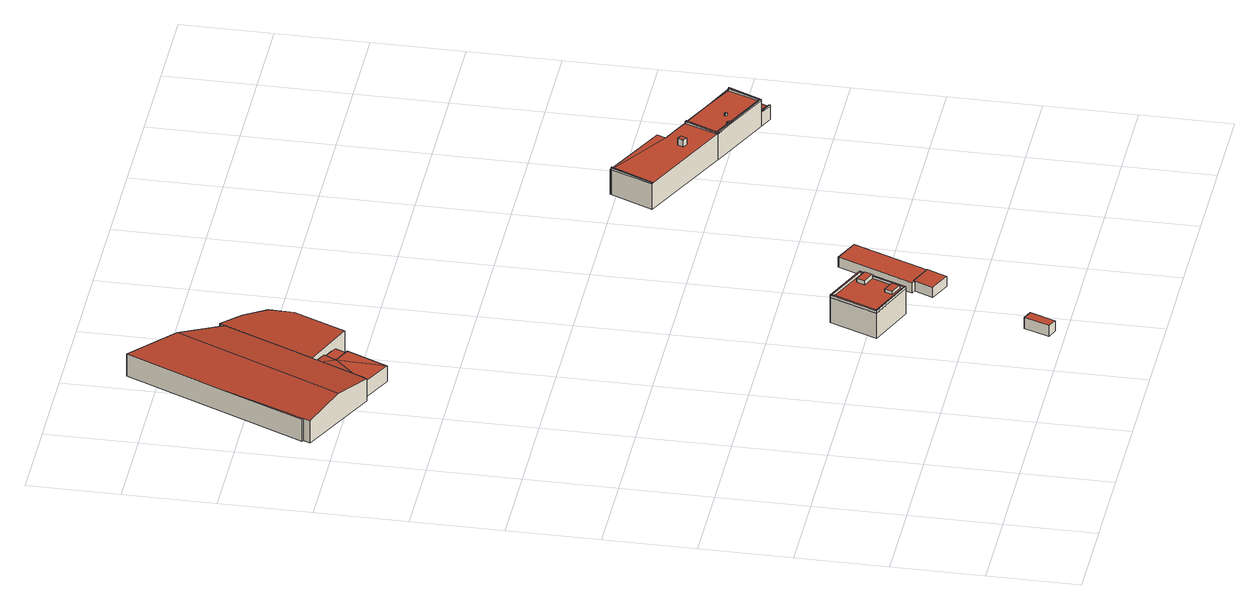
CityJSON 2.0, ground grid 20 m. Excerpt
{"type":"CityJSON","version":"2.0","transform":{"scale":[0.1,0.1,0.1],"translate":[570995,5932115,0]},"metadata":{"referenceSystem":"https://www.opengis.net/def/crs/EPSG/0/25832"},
"CityObjects":{
"building1":{"type":"Building","attributes":{"Grundfläche 2D":"838.677448","Grundhöhe NN":"5.025"},"geometry":[{"type":"Solid","lod":"3","boundaries":[[[[0,1,2]],[[3,4,5,0,2,6]],[[7,8,9,4,3,10]],[[8,7,11]],[[2,1,12,13]],[[6,2,13,14]],[[10,3,6,14,15]],[[11,7,16,17]],[[7,10,15,16]],[[9,8,11,17,18]],[[5,4,9,18,19]],[[1,0,5,19,12]],[[19,18,17,16,15,14,13,12]]]],"semantics":{"surfaces":[{"type":"RoofSurface"},{"type":"WallSurface"},{"type":"GroundSurface"}],"values":[[0,0,0,0,1,1,1,1,1,1,1,1,2]]}}]},
"building2":{"type":"Building","attributes":{"Grundfläche 2D":"104.371983","Grundhöhe NN":"5.097"},"geometry":[{"type":"Solid","lod":"3","boundaries":[[[[20,21,22]],[[23,21,20]],[[24,21,23]],[[24,25,26,21]],[[27,28,29,30]],[[22,27,31,32,20]],[[23,20,32,33]],[[24,23,33,34]],[[25,24,34,35]],[[21,26,25,35,36,29,28]],[[21,28,27,22]],[[30,29,36,37]],[[27,30,37,31]],[[31,37,36,35,34,33,32]]]],"semantics":{"surfaces":[{"type":"RoofSurface"},{"type":"WallSurface"},{"type":"GroundSurface"}],"values":[[0,0,0,0,0,1,1,1,1,1,1,1,1,2]]}}]},
"building3":{"type":"Building","attributes":{"Grundfläche 2D":"14.498416","Grundhöhe NN":"6.293"},"geometry":[{"type":"Solid","lod":"3","boundaries":[[[[38,39,40,41]],[[42,43,41,40]],[[43,44,38,41]],[[44,45,39,38]],[[45,42,40,39]],[[45,44,43,42]]]],"semantics":{"surfaces":[{"type":"RoofSurface"},{"type":"WallSurface"},{"type":"GroundSurface"}],"values":[[0,1,1,1,1,2]]}}]},
"building4":{"type":"Building","attributes":{"Grundfläche 2D":"223.336481","Grundhöhe NN":"4.944"},"geometry":[{"type":"Solid","lod":"3","boundaries":[[[[46,47,48,49,50,51]],[[49,48,52,53]],[[50,49,53,54]],[[51,50,54,55]],[[46,51,55,56]],[[47,46,56,57]],[[48,47,57,52]],[[55,54,53,52,57,56]]]],"semantics":{"surfaces":[{"type":"RoofSurface"},{"type":"WallSurface"},{"type":"GroundSurface"}],"values":[[0,1,1,1,1,1,1,2]]}}]},
"building5":{"type":"Building","attributes":{"Grundfläche 2D":"124.845094","Grundhöhe NN":"0.989"},"children":["building5-1","building5-2","building5-3","building5-4"],"geometry":[{"type":"Solid","lod":"3","boundaries":[[[[58,59,60,61]],[[59,58,62,63]],[[60,59,63,64]],[[61,60,64,65]],[[58,61,65,62]],[[63,62,65,64]]]],"semantics":{"surfaces":[{"type":"RoofSurface"},{"type":"WallSurface"},{"type":"GroundSurface"}],"values":[[0,1,1,1,1,2]]}}]},
"building5-1":{"type":"BuildingInstallation","parents":["building5"],"geometry":[{"type":"MultiSurface","lod":"3","boundaries":[[[66,67,68,69]],[[69,68,70,71]],[[71,72,66,69]],[[67,66,72,73]],[[73,70,68,67]]],"semantics":{"surfaces":[{"type":"RoofSurface"},{"type":"WallSurface"}],"values":[0,1,1,1,1]}}]},
"building5-2":{"type":"BuildingInstallation","parents":["building5"],"geometry":[{"type":"MultiSurface","lod":"3","boundaries":[[[74,75,76,77,78,79,80,81,82,83,84,85]],[[77,76,86,87]],[[78,77,87,88]],[[89,90,82,81]],[[83,82,90,91]],[[58,59,85,84]],[[59,60,74,85]],[[60,61,75,74]]],"semantics":{"surfaces":[{"type":"RoofSurface"},{"type":"WallSurface"}],"values":[0,1,1,1,1,1,1,1]}}]},
"building5-3":{"type":"BuildingInstallation","parents":["building5"],"geometry":[{"type":"MultiSurface","lod":"3","boundaries":[[[92,93,94,95,96]],[[92,96,97,98]],[[89,81,80,94,93,92,98]],[[80,79,95,94]],[[96,95,79,78,88,97]]],"semantics":{"surfaces":[{"type":"RoofSurface"},{"type":"WallSurface"}],"values":[0,1,1,1,1]}}]},
"building5-4":{"type":"BuildingInstallation","parents":["building5"],"geometry":[{"type":"MultiSurface","lod":"3","boundaries":[[[83,76,75,84]],[[61,58,84,75]],[[91,86,76,83]]],"semantics":{"surfaces":[{"type":"RoofSurface"},{"type":"WallSurface"}],"values":[0,1,1]}}]},
"building6":{"type":"Building","attributes":{"Grundfläche 2D":"24.206911","Grundhöhe NN":"6.294"},"geometry":[{"type":"Solid","lod":"3","boundaries":[[[[99,100,101,102,103]],[[104,105,106,101,100,99]],[[106,107,102,101]],[[107,108,103,102]],[[108,104,99,103]],[[106,105,104,108,107]]]],"semantics":{"surfaces":[{"type":"RoofSurface"},{"type":"WallSurface"},{"type":"GroundSurface"}],"values":[[0,1,1,1,1,2]]}}]},
"building7":{"type":"Building","attributes":{"Grundfläche 2D":"106.080909","Grundhöhe NN":"6.293"},"geometry":[{"type":"Solid","lod":"3","boundaries":[[[[109,110,111,112,113,114]],[[105,104,113,112]],[[104,108,114,113]],[[108,115,109,114]],[[115,116,110,109]],[[116,117,111,110]],[[117,105,112,111]],[[105,117,116,115,108,104]]]],"semantics":{"surfaces":[{"type":"RoofSurface"},{"type":"WallSurface"},{"type":"GroundSurface"}],"values":[[0,1,1,1,1,1,1,2]]}}]},
"building8":{"type":"Building","attributes":{"Grundfläche 2D":"396.901983","Grundhöhe NN":"6.192"},"children":["building8-1","building8-2","building8-3","building8-4","building8-5","building8-6","building8-7"],"geometry":[{"type":"Solid","lod":"3","boundaries":[[[[118,119,120,121,122,123]],[[124,125,126,127]],[[126,128,129,130,131,132,133,134,135,127]],[[130,129,128,136,137]],[[138,139,140,141,142]],[[138,139,138,142]],[[143,144,142,141,140,145,146,124,127,135,134,147,148,149,150]],[[151,146,145]],[[152,153,154,155]],[[156,157,158,159,154,153]],[[160,161,162,163]],[[157,156,164,165]],[[158,157,165,166]],[[159,158,166,167]],[[160,163,168,169]],[[161,160,169,170]],[[162,161,170,171]],[[119,118,123,172,173]],[[121,120,119,173,174]],[[122,121,174,175]],[[124,155,154,125]],[[176,128,126,125,154,159,167]],[[136,128,176,177]],[[137,136,177,178]],[[130,137,178,179]],[[131,130,179,180]],[[132,131,180,181]],[[182,134,133,132,181,183]],[[163,162,171,164,156,153,151,145,140,139,184,168]],[[151,153,152,146]],[[146,152,155,124]],[[185,143,150,149,148,147,134,182,186]],[[139,138,187,184]],[[175,187,138,142,144,143,185,172,123,122]],[[172,185,186,182,183,181,180,179,178,177,176,167,166,165,164,171,170,169,168,184,187,175,174,173]]]],"semantics":{"surfaces":[{"type":"RoofSurface"},{"type":"WallSurface"},{"type":"GroundSurface"}],"values":[[0,0,0,0,0,0,0,0,0,0,0,1,1,1,1,1,1,1,1,1,1,1,1,1,1,1,1,1,1,1,1,1,1,1,2]]}}]},
"building8-1":{"type":"BuildingInstallation","parents":["building8"],"geometry":[{"type":"MultiSurface","lod":"3","boundaries":[[[188,189,190,191]],[[190,189,119,120]],[[191,190,120,192]],[[188,191,192,118]],[[189,188,118,119]]],"semantics":{"surfaces":[{"type":"RoofSurface"},{"type":"WallSurface"}],"values":[0,1,1,1,1]}}]},
"building8-2":{"type":"BuildingInstallation","parents":["building8"],"geometry":[{"type":"MultiSurface","lod":"3","boundaries":[[[193,194,195,196,197]],[[194,193,132,133]],[[195,194,133,129]],[[131,197,196,195,129,130]],[[193,197,131,132]]],"semantics":{"surfaces":[{"type":"RoofSurface"},{"type":"WallSurface"}],"values":[0,1,1,1,1]}}]},
"building8-3":{"type":"BuildingInstallation","parents":["building8"],"geometry":[{"type":"MultiSurface","lod":"3","boundaries":[[[198,199,200,201]],[[201,200,202,203]],[[198,201,203,204]],[[199,198,204,205]],[[200,199,205,202]]],"semantics":{"surfaces":[{"type":"RoofSurface"},{"type":"WallSurface"}],"values":[0,1,1,1,1]}}]},
"building8-4":{"type":"BuildingInstallation","parents":["building8"],"geometry":[{"type":"MultiSurface","lod":"3","boundaries":[[[206,207,208,209,210,211]],[[127,209,208,207,146,124]],[[135,134,210,209,127]],[[211,210,134,147]],[[206,212,146,207]]],"semantics":{"surfaces":[{"type":"RoofSurface"},{"type":"WallSurface"}],"values":[0,1,1,1,1]}}]},
"building8-5":{"type":"BuildingInstallation","parents":["building8"],"geometry":[{"type":"MultiSurface","lod":"3","boundaries":[[[213,214,215,216]],[[216,215,217,218]],[[213,216,218,219]],[[214,213,219,220]],[[215,214,220,217]]],"semantics":{"surfaces":[{"type":"RoofSurface"},{"type":"WallSurface"}],"values":[0,1,1,1,1]}}]},
"building8-6":{"type":"BuildingInstallation","parents":["building8"],"geometry":[{"type":"MultiSurface","lod":"3","boundaries":[[[221,222,223,224,225,226,227,228,229]],[[230,231,227,226]],[[228,227,231,232]],[[232,233,234,221,229,228]]],"semantics":{"surfaces":[{"type":"RoofSurface"},{"type":"WallSurface"}],"values":[0,1,1,1]}}]},
"building8-7":{"type":"BuildingInstallation","parents":["building8"],"geometry":[{"type":"MultiSurface","lod":"3","boundaries":[[[235,236,237,238]],[[222,236,239,224,223]],[[222,237,236]],[[240,241,239]],[[241,224,239]],[[242,240,239,243,244,245,246,247]],[[241,248,226,225,224]],[[221,237,222]],[[236,235,211,147,148,149,150,143,243,239]],[[143,144,142,138,246,245,244,243]],[[247,246,138,141]],[[249,242,247,141]],[[240,242,249,250,251,230,226,248,241]],[[223,222,223,224]],[[212,206,238,237,221,234]],[[206,211,235,238]]],"semantics":{"surfaces":[{"type":"RoofSurface"},{"type":"WallSurface"}],"values":[0,0,0,0,0,0,0,0,1,1,1,1,1,1,1,1]}}]}
},
"vertices":[
[87,1637,103],[5,1459,103],[9,1458,103],[91,1399,119],[264,1766,119],[190,1858,103],[1,1442,103],[185,1364,103],[242,1479,102],[334,1678,102],[181,1356,103],[187,1363,102],[5,1459,50],[9,1458,50],[1,1442,50],[181,1356,50],[185,1364,50],[187,1363,50],[334,1678,50],[190,1858,50],
[242,1479,90],[265,1435,88],[278,1462,90],[187,1363,90],[261,1328,88],[303,1418,88],[301,1419,88],[278,1462,85],[265,1435,85],[301,1419,85],[313,1446,85],[278,1462,51],[242,1479,51],[187,1363,51],[261,1328,51],[303,1418,51],[301,1419,51],[313,1446,51],
[671,9,88],[693,65,88],[670,74,89],[649,18,89],[670,74,63],[649,18,63],[671,9,63],[693,65,63],
[374,1649,106],[339,1690,103],[242,1479,103],[344,1431,110],[397,1545,110],[399,1600,109],[242,1479,49],[344,1431,49],[397,1545,49],[399,1600,49],[374,1649,49],[339,1690,49],
[662,380,71],[765,337,71],[807,441,71],[706,484,71],[662,380,10],[765,337,10],[807,441,10],[706,484,10],
[765,350,78],[772,367,78],[746,378,78],[739,361,78],[746,378,71],[739,361,71],[765,350,71],[772,367,71],
[807,441,77],[706,484,77],[708,479,77],[803,438,77],[800,429,77],[801,429,77],[794,411,77],[793,412,77],[763,340,77],[666,381,77],[662,380,77],[765,337,77],[708,479,71],[803,438,71],[800,429,71],[793,412,71],[763,340,71],[666,381,71],
[766,423,80],[793,412,80],[794,411,80],[801,429,80],[773,441,80],[773,441,71],[766,423,71],
[773,322,88],[772,320,88],[754,279,88],[801,258,88],[820,302,88],[773,322,63],[772,320,63],[754,279,63],[801,258,63],[820,302,63],
[890,467,87],[836,490,87],[765,324,87],[772,320,87],[773,322,87],[820,302,87],[890,467,63],[836,490,63],[765,324,63],
[1346,739,97],[1372,727,93],[1373,730,93],[1405,800,93],[1377,813,98],[1343,741,98],[1235,879,121],[1235,881,121],[1209,893,121],[1234,879,121],[1173,909,121],[1035,997,121],[1033,998,121],[1032,998,121],[989,905,124],[992,904,124],[1201,806,124],[1202,809,124],[1182,929,121],[1034,1000,121],[1377,814,121],[1378,816,121],[1317,843,121],[1374,815,121],[1377,813,121],[1343,740,124],[1343,741,124],[1296,853,121],[1238,878,121],[1205,804,124],[1242,787,124],[1248,784,124],[1340,741,124],[1238,880,121],[1238,878,96],[1238,880,96],[1235,881,96],[1235,879,96],[1240,879,96],[1250,899,95],[1218,913,95],[1209,893,96],[1327,866,92],[1306,875,92],[1296,853,92],[1317,843,92],[1240,879,62],[1250,899,62],[1218,913,62],[1209,893,62],[1317,843,62],[1327,866,62],[1306,875,62],[1296,853,62],[1343,741,62],[1372,727,62],[1405,800,62],[1377,813,62],[1173,909,62],[1182,929,62],[1034,1000,62],[1033,998,62],[1032,998,62],[989,905,62],[1201,806,62],[992,904,62],[1378,816,62],[1343,740,62],[1205,804,62],[1377,814,62],
[1346,739,98],[1372,727,97],[1373,730,97],[1347,742,98],[1347,742,97],
[989,905,126],[992,904,126],[1035,997,126],[1033,998,126],[1032,998,126],
[1153,862,139],[1158,875,139],[1148,880,139],[1142,867,139],[1148,880,123],[1142,867,123],[1153,862,123],[1158,875,123],
[1206,808,126],[1238,878,126],[1235,879,126],[1234,879,126],[1201,806,126],[1205,804,126],[1206,808,124],
[1277,800,129],[1279,804,129],[1275,805,129],[1274,802,129],[1275,805,123],[1274,802,123],[1277,800,123],[1279,804,123],
[1243,790,127],[1242,788,127],[1243,788,127],[1248,785,127],[1249,787,127],[1249,788,127],[1251,792,127],[1246,795,127],[1244,790,127],[1249,788,124],[1251,792,124],[1246,795,124],[1244,790,124],[1243,790,124],
[1205,804,127],[1242,787,127],[1242,791,127],[1206,808,127],[1248,784,127],[1339,746,127],[1251,787,127],[1342,745,127],[1343,740,127],[1343,741,127],[1377,813,127],[1377,814,127],[1374,815,127],[1250,787,127],[1342,745,124],[1251,787,124],[1250,787,124]
]}
